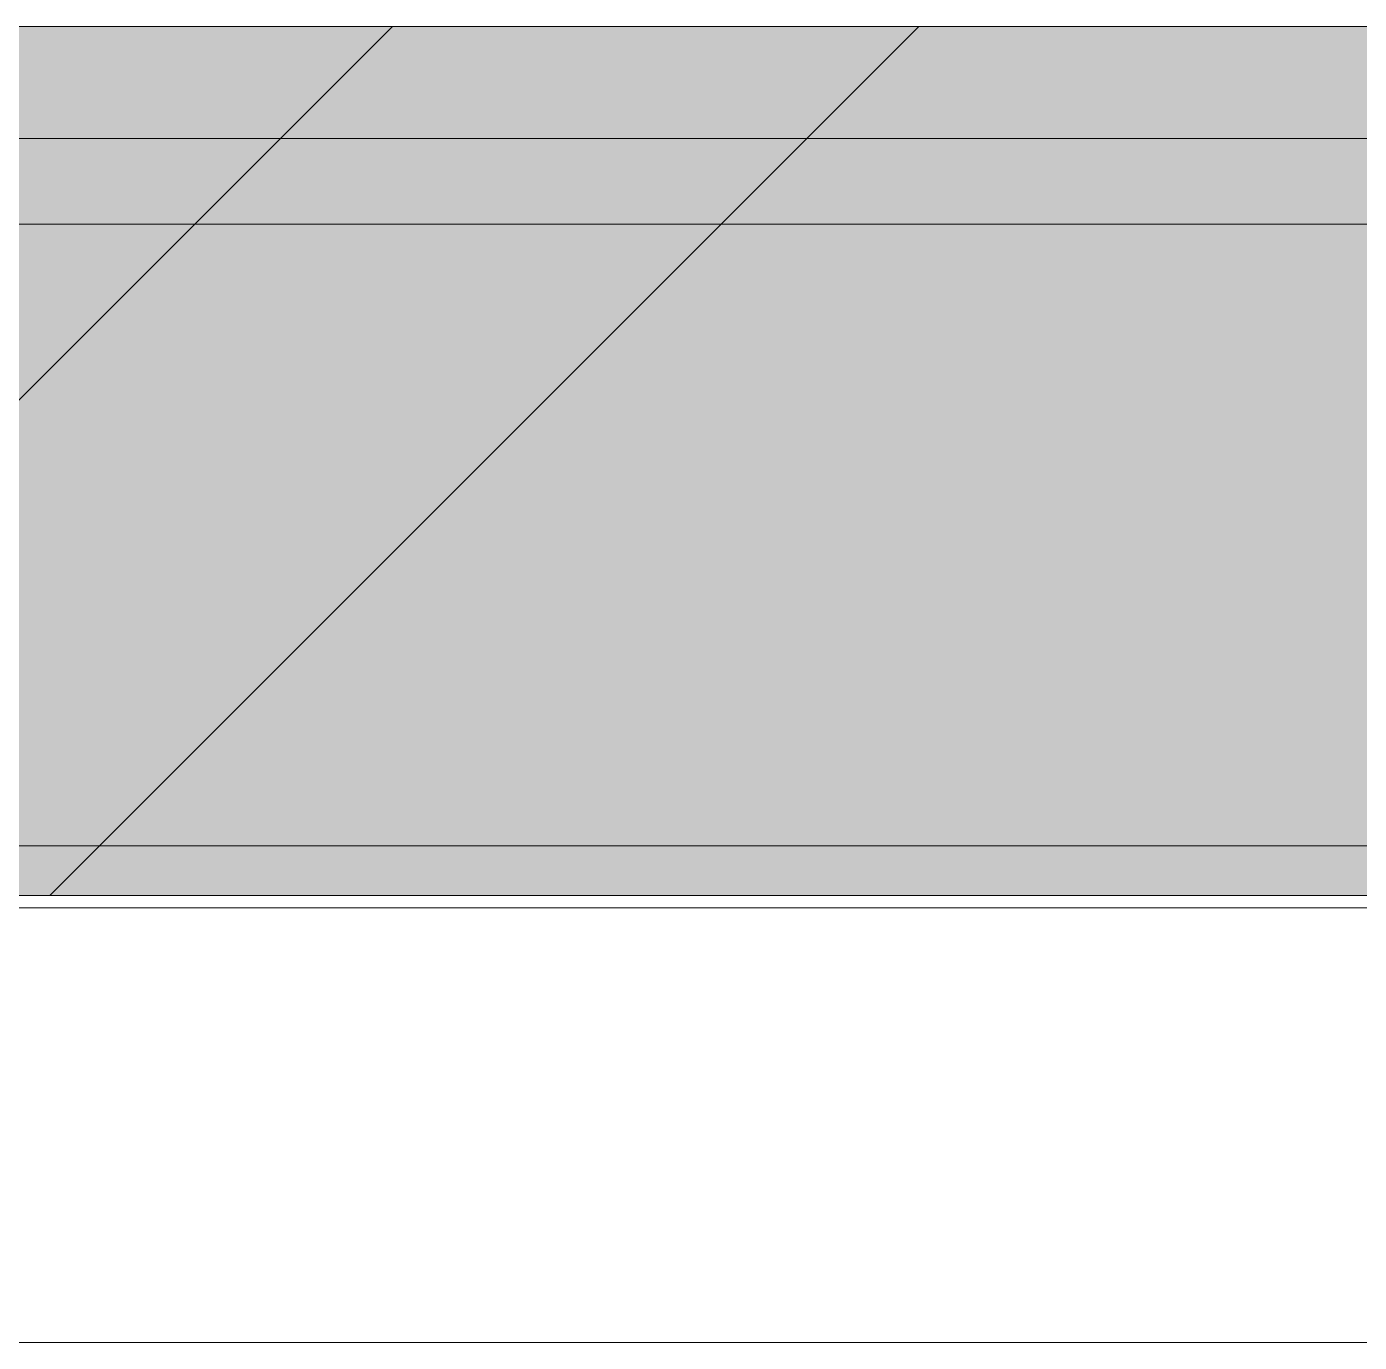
# Model space of a CAD drawing. Header units: millimetres. Extents: x -546 to 1681, y -650 to 1730.
# Drawn here: x 785.449 to 786.522, y 613.958 to 615.018 of the extents above; entities that cross this region are included whole.
import ezdxf

# ---------------------------------------------------------------- set-up
doc = ezdxf.new("R2010")
doc.units = ezdxf.units.MM

msp = doc.modelspace()

# ---------------------------------------------------------------- hatches: boundary and pattern name
at = {"true_color": 0xffffff}
h = msp.add_hatch(color=7, dxfattribs=at)
h.dxf.hatch_style = 2
h.paths.add_polyline_path([(764.5752, 614.3177), (764.5742, 615.0177), (787.4862, 615.0177), (787.4862, 614.3177)])

# ---------------------------------------------------------------- linework, layer by layer
at = {"color": 7, "lineweight": 0}
for points in [[(787.4862, 615.0177), (763.8742, 615.0177)], [(778.2362, 615.0177), (788.0112, 615.0177)], [(785.0432, 614.3177), (785.7432, 615.0177)], [(785.4672, 614.3177), (786.1672, 615.0177)], [(778.2362, 614.9277), (788.0112, 614.9277)], [(778.2362, 614.8587), (788.0112, 614.8587)], [(764.5752, 614.3177), (787.4862, 614.3177)]]:
    msp.add_lwpolyline(points, dxfattribs=at)
at = {"color": 8, "lineweight": 0, "true_color": 0x7f7f7f}
for points in [[(784.9012, 614.3577), (787.6992, 614.3577)], [(787.4002, 614.3077), (785.2002, 614.3077)], [(787.6992, 613.9577), (784.9012, 613.9577)]]:
    msp.add_lwpolyline(points, dxfattribs=at)

doc.saveas('drawing.dxf')
